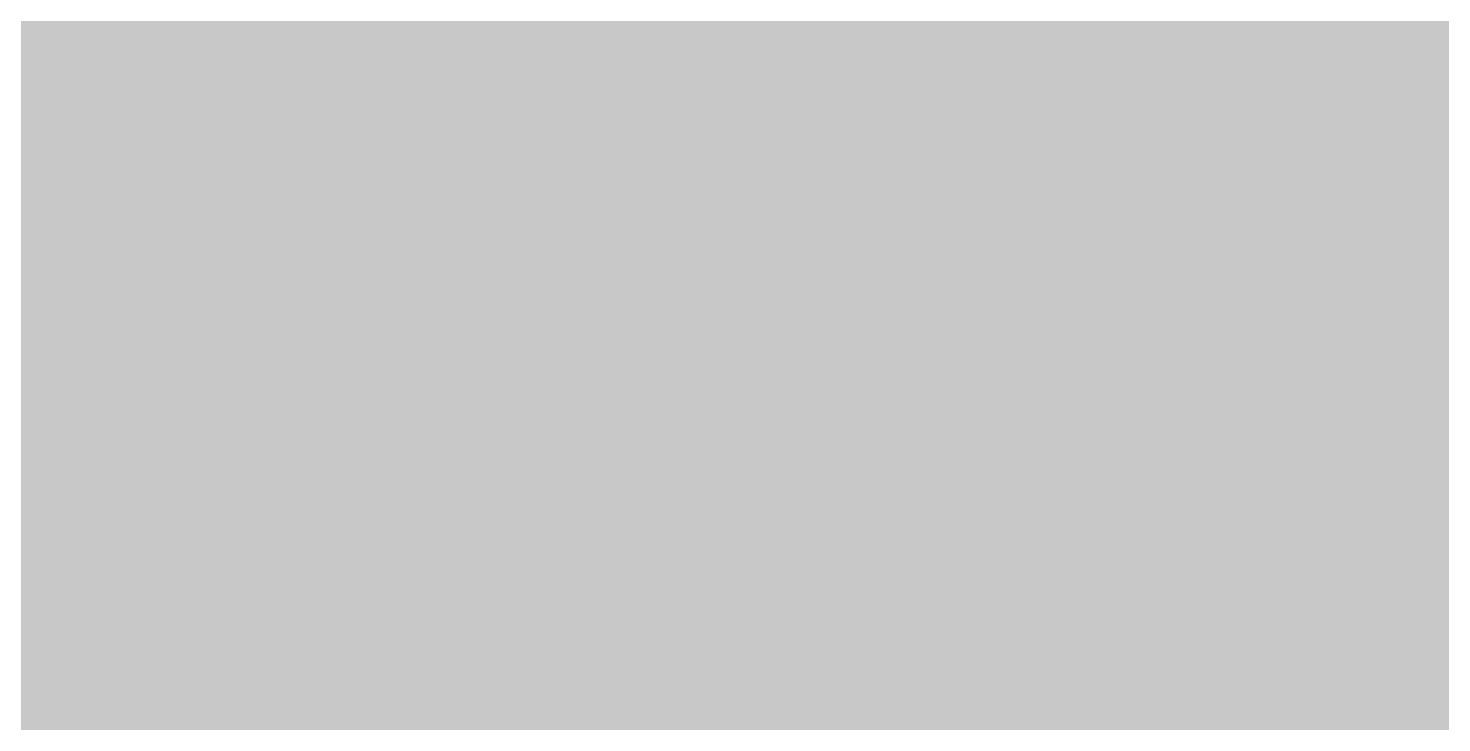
# Model space of a CAD drawing. Header units: metres. Extents: x 349122 to 349453, y 9281252 to 9281971.
# Drawn here: x 349264.1403 to 349264.2908, y 9281654.3691 to 9281654.443 of the extents above; entities that cross this region are included whole.
import ezdxf

# ---------------------------------------------------------------- set-up
doc = ezdxf.new("R2010")
doc.units = ezdxf.units.M
doc.header["$LTSCALE"] = 0.25
doc.layers.add('ISO-3D', color=7, linetype='CONTINUOUS', lineweight=13)

msp = doc.modelspace()

# ---------------------------------------------------------------- linework, layer by layer
at = {"layer": 'ISO-3D', "true_color": 0x9e9c96}
for points in [[(349264.12806, 9281654.45594), (349264.14105, 9281654.44844), (349264.11514, 9281654.44848), (349264.12813, 9281654.44098)], [(349264.15398, 9281654.4559), (349264.16697, 9281654.4484), (349264.14105, 9281654.44844), (349264.15404, 9281654.44094)], [(349264.1799, 9281654.45587), (349264.19289, 9281654.44837), (349264.16697, 9281654.4484), (349264.17996, 9281654.4409)], [(349264.20581, 9281654.45583), (349264.2188, 9281654.44833), (349264.19289, 9281654.44837), (349264.20588, 9281654.44087)], [(349264.23173, 9281654.45579), (349264.24472, 9281654.44829), (349264.2188, 9281654.44833), (349264.2318, 9281654.44083)], [(349264.25765, 9281654.45576), (349264.27064, 9281654.44826), (349264.24472, 9281654.44829), (349264.25771, 9281654.44079)], [(349264.28357, 9281654.45572), (349264.29656, 9281654.44822), (349264.27064, 9281654.44826), (349264.28363, 9281654.44076)], [(349264.1458, 9281654.45148), (349264.15866, 9281654.44406), (349264.1331, 9281654.44415), (349264.14596, 9281654.43673)], [(349264.17136, 9281654.45139), (349264.18422, 9281654.44397), (349264.15866, 9281654.44406), (349264.17152, 9281654.43664)], [(349264.19693, 9281654.4513), (349264.20978, 9281654.44388), (349264.18422, 9281654.44397), (349264.19708, 9281654.43655)], [(349264.22249, 9281654.45121), (349264.23535, 9281654.44379), (349264.20978, 9281654.44388), (349264.22264, 9281654.43645)], [(349264.24805, 9281654.45112), (349264.26091, 9281654.4437), (349264.23535, 9281654.44379), (349264.2482, 9281654.43636)], [(349264.27361, 9281654.45103), (349264.28647, 9281654.44361), (349264.26091, 9281654.4437), (349264.27377, 9281654.43627)], [(349264.29946, 9281654.45111), (349264.31232, 9281654.44368), (349264.28647, 9281654.44361), (349264.29933, 9281654.43618)], [(349264.14105, 9281654.44844), (349264.15404, 9281654.44094), (349264.12813, 9281654.44098), (349264.14112, 9281654.43348)], [(349264.16697, 9281654.4484), (349264.17996, 9281654.4409), (349264.15404, 9281654.44094), (349264.16703, 9281654.43344)], [(349264.19289, 9281654.44837), (349264.20588, 9281654.44087), (349264.17996, 9281654.4409), (349264.19295, 9281654.4334)], [(349264.2188, 9281654.44833), (349264.2318, 9281654.44083), (349264.20588, 9281654.44087), (349264.21887, 9281654.43337)], [(349264.24472, 9281654.44829), (349264.25771, 9281654.44079), (349264.2318, 9281654.44083), (349264.24479, 9281654.43333)], [(349264.27064, 9281654.44826), (349264.28363, 9281654.44076), (349264.25771, 9281654.44079), (349264.2707, 9281654.43329)], [(349264.29656, 9281654.44822), (349264.30955, 9281654.44072), (349264.28363, 9281654.44076), (349264.29662, 9281654.43326)], [(349264.1331, 9281654.44415), (349264.14596, 9281654.43673), (349264.1204, 9281654.43682), (349264.13326, 9281654.42939)], [(349264.15866, 9281654.44406), (349264.17152, 9281654.43664), (349264.14596, 9281654.43673), (349264.15882, 9281654.4293)], [(349264.18422, 9281654.44397), (349264.19708, 9281654.43655), (349264.17152, 9281654.43664), (349264.18438, 9281654.42921)], [(349264.20978, 9281654.44388), (349264.22264, 9281654.43645), (349264.19708, 9281654.43655), (349264.20994, 9281654.42912)], [(349264.23535, 9281654.44379), (349264.2482, 9281654.43636), (349264.22264, 9281654.43645), (349264.2355, 9281654.42903)], [(349264.26091, 9281654.4437), (349264.27377, 9281654.43627), (349264.2482, 9281654.43636), (349264.26106, 9281654.42894)], [(349264.28647, 9281654.44361), (349264.29933, 9281654.43618), (349264.27377, 9281654.43627), (349264.28662, 9281654.42885)], [(349264.12813, 9281654.44098), (349264.14112, 9281654.43348), (349264.1152, 9281654.43351), (349264.12819, 9281654.42601)], [(349264.15404, 9281654.44094), (349264.16703, 9281654.43344), (349264.14112, 9281654.43348), (349264.15411, 9281654.42598)], [(349264.17996, 9281654.4409), (349264.19295, 9281654.4334), (349264.16703, 9281654.43344), (349264.18002, 9281654.42594)], [(349264.20588, 9281654.44087), (349264.21887, 9281654.43337), (349264.19295, 9281654.4334), (349264.20594, 9281654.4259)], [(349264.2318, 9281654.44083), (349264.24479, 9281654.43333), (349264.21887, 9281654.43337), (349264.23186, 9281654.42587)], [(349264.25771, 9281654.44079), (349264.2707, 9281654.43329), (349264.24479, 9281654.43333), (349264.25778, 9281654.42583)], [(349264.28363, 9281654.44076), (349264.29662, 9281654.43326), (349264.2707, 9281654.43329), (349264.28369, 9281654.42579)], [(349264.14596, 9281654.43673), (349264.15882, 9281654.4293), (349264.13326, 9281654.42939), (349264.14612, 9281654.42197)], [(349264.17152, 9281654.43664), (349264.18438, 9281654.42921), (349264.15882, 9281654.4293), (349264.17168, 9281654.42188)], [(349264.19708, 9281654.43655), (349264.20994, 9281654.42912), (349264.18438, 9281654.42921), (349264.19724, 9281654.42179)], [(349264.22264, 9281654.43645), (349264.2355, 9281654.42903), (349264.20994, 9281654.42912), (349264.2228, 9281654.4217)], [(349264.2482, 9281654.43636), (349264.26106, 9281654.42894), (349264.2355, 9281654.42903), (349264.24836, 9281654.42161)], [(349264.27377, 9281654.43627), (349264.28662, 9281654.42885), (349264.26106, 9281654.42894), (349264.27392, 9281654.42152)], [(349264.29933, 9281654.43618), (349264.31219, 9281654.42876), (349264.28662, 9281654.42885), (349264.29948, 9281654.42142)], [(349264.14112, 9281654.43348), (349264.15411, 9281654.42598), (349264.12819, 9281654.42601), (349264.14118, 9281654.41851)], [(349264.16703, 9281654.43344), (349264.18002, 9281654.42594), (349264.15411, 9281654.42598), (349264.1671, 9281654.41848)], [(349264.19295, 9281654.4334), (349264.20594, 9281654.4259), (349264.18002, 9281654.42594), (349264.19301, 9281654.41844)], [(349264.21887, 9281654.43337), (349264.23186, 9281654.42587), (349264.20594, 9281654.4259), (349264.21893, 9281654.4184)], [(349264.24479, 9281654.43333), (349264.25778, 9281654.42583), (349264.23186, 9281654.42587), (349264.24485, 9281654.41837)], [(349264.2707, 9281654.43329), (349264.28369, 9281654.42579), (349264.25778, 9281654.42583), (349264.27077, 9281654.41833)], [(349264.29662, 9281654.43326), (349264.30961, 9281654.42576), (349264.28369, 9281654.42579), (349264.29668, 9281654.41829)], [(349264.13326, 9281654.42939), (349264.14612, 9281654.42197), (349264.12056, 9281654.42206), (349264.13342, 9281654.41464)], [(349264.15882, 9281654.4293), (349264.17168, 9281654.42188), (349264.14612, 9281654.42197), (349264.15898, 9281654.41455)], [(349264.18438, 9281654.42921), (349264.19724, 9281654.42179), (349264.17168, 9281654.42188), (349264.18454, 9281654.41445)], [(349264.20994, 9281654.42912), (349264.2228, 9281654.4217), (349264.19724, 9281654.42179), (349264.2101, 9281654.41436)], [(349264.2355, 9281654.42903), (349264.24836, 9281654.42161), (349264.2228, 9281654.4217), (349264.23566, 9281654.41427)], [(349264.26106, 9281654.42894), (349264.27392, 9281654.42152), (349264.24836, 9281654.42161), (349264.26122, 9281654.41418)], [(349264.28662, 9281654.42885), (349264.29948, 9281654.42142), (349264.27392, 9281654.42152), (349264.28678, 9281654.41409)], [(349264.12819, 9281654.42601), (349264.14118, 9281654.41851), (349264.11526, 9281654.41855), (349264.12825, 9281654.41105)], [(349264.15411, 9281654.42598), (349264.1671, 9281654.41848), (349264.14118, 9281654.41851), (349264.15417, 9281654.41101)], [(349264.18002, 9281654.42594), (349264.19301, 9281654.41844), (349264.1671, 9281654.41848), (349264.18009, 9281654.41098)], [(349264.20594, 9281654.4259), (349264.21893, 9281654.4184), (349264.19301, 9281654.41844), (349264.206, 9281654.41094)], [(349264.23186, 9281654.42587), (349264.24485, 9281654.41837), (349264.21893, 9281654.4184), (349264.23192, 9281654.4109)], [(349264.25778, 9281654.42583), (349264.27077, 9281654.41833), (349264.24485, 9281654.41837), (349264.25784, 9281654.41087)], [(349264.28369, 9281654.42579), (349264.29668, 9281654.41829), (349264.27077, 9281654.41833), (349264.28376, 9281654.41083)], [(349264.14612, 9281654.42197), (349264.15898, 9281654.41455), (349264.13342, 9281654.41464), (349264.14628, 9281654.40721)], [(349264.17168, 9281654.42188), (349264.18454, 9281654.41445), (349264.15898, 9281654.41455), (349264.17184, 9281654.40712)], [(349264.19724, 9281654.42179), (349264.2101, 9281654.41436), (349264.18454, 9281654.41445), (349264.1974, 9281654.40703)], [(349264.2228, 9281654.4217), (349264.23566, 9281654.41427), (349264.2101, 9281654.41436), (349264.22296, 9281654.40694)], [(349264.24836, 9281654.42161), (349264.26122, 9281654.41418), (349264.23566, 9281654.41427), (349264.24852, 9281654.40685)], [(349264.27392, 9281654.42152), (349264.28678, 9281654.41409), (349264.26122, 9281654.41418), (349264.27408, 9281654.40676)], [(349264.29948, 9281654.42142), (349264.31234, 9281654.414), (349264.28678, 9281654.41409), (349264.29964, 9281654.40667)], [(349264.14118, 9281654.41851), (349264.15417, 9281654.41101), (349264.12825, 9281654.41105), (349264.14124, 9281654.40355)], [(349264.1671, 9281654.41848), (349264.18009, 9281654.41098), (349264.15417, 9281654.41101), (349264.16716, 9281654.40351)], [(349264.19301, 9281654.41844), (349264.206, 9281654.41094), (349264.18009, 9281654.41098), (349264.19308, 9281654.40348)], [(349264.21893, 9281654.4184), (349264.23192, 9281654.4109), (349264.206, 9281654.41094), (349264.219, 9281654.40344)], [(349264.24485, 9281654.41837), (349264.25784, 9281654.41087), (349264.23192, 9281654.4109), (349264.24491, 9281654.4034)], [(349264.27077, 9281654.41833), (349264.28376, 9281654.41083), (349264.25784, 9281654.41087), (349264.27083, 9281654.40337)], [(349264.29668, 9281654.41829), (349264.30967, 9281654.41079), (349264.28376, 9281654.41083), (349264.29675, 9281654.40333)], [(349264.13342, 9281654.41464), (349264.14628, 9281654.40721), (349264.12071, 9281654.4073), (349264.13357, 9281654.39988)], [(349264.15898, 9281654.41455), (349264.17184, 9281654.40712), (349264.14628, 9281654.40721), (349264.15913, 9281654.39979)], [(349264.18454, 9281654.41445), (349264.1974, 9281654.40703), (349264.17184, 9281654.40712), (349264.1847, 9281654.3997)], [(349264.2101, 9281654.41436), (349264.22296, 9281654.40694), (349264.1974, 9281654.40703), (349264.21026, 9281654.39961)], [(349264.23566, 9281654.41427), (349264.24852, 9281654.40685), (349264.22296, 9281654.40694), (349264.23582, 9281654.39952)], [(349264.26122, 9281654.41418), (349264.27408, 9281654.40676), (349264.24852, 9281654.40685), (349264.26138, 9281654.39942)], [(349264.28678, 9281654.41409), (349264.29964, 9281654.40667), (349264.27408, 9281654.40676), (349264.28694, 9281654.39933)], [(349264.12825, 9281654.41105), (349264.14124, 9281654.40355), (349264.11533, 9281654.40359), (349264.12832, 9281654.39609)], [(349264.15417, 9281654.41101), (349264.16716, 9281654.40351), (349264.14124, 9281654.40355), (349264.15423, 9281654.39605)], [(349264.18009, 9281654.41098), (349264.19308, 9281654.40348), (349264.16716, 9281654.40351), (349264.18015, 9281654.39601)], [(349264.206, 9281654.41094), (349264.219, 9281654.40344), (349264.19308, 9281654.40348), (349264.20607, 9281654.39598)], [(349264.23192, 9281654.4109), (349264.24491, 9281654.4034), (349264.219, 9281654.40344), (349264.23199, 9281654.39594)], [(349264.25784, 9281654.41087), (349264.27083, 9281654.40337), (349264.24491, 9281654.4034), (349264.2579, 9281654.3959)], [(349264.28376, 9281654.41083), (349264.29675, 9281654.40333), (349264.27083, 9281654.40337), (349264.28382, 9281654.39587)], [(349264.14628, 9281654.40721), (349264.15913, 9281654.39979), (349264.13357, 9281654.39988), (349264.14643, 9281654.39245)], [(349264.17184, 9281654.40712), (349264.1847, 9281654.3997), (349264.15913, 9281654.39979), (349264.17199, 9281654.39236)], [(349264.1974, 9281654.40703), (349264.21026, 9281654.39961), (349264.1847, 9281654.3997), (349264.19755, 9281654.39227)], [(349264.22296, 9281654.40694), (349264.23582, 9281654.39952), (349264.21026, 9281654.39961), (349264.22312, 9281654.39218)], [(349264.24852, 9281654.40685), (349264.26138, 9281654.39942), (349264.23582, 9281654.39952), (349264.24868, 9281654.39209)], [(349264.27408, 9281654.40676), (349264.28694, 9281654.39933), (349264.26138, 9281654.39942), (349264.27424, 9281654.392)], [(349264.29964, 9281654.40667), (349264.3125, 9281654.39924), (349264.28694, 9281654.39933), (349264.2998, 9281654.39191)], [(349264.14124, 9281654.40355), (349264.15423, 9281654.39605), (349264.12832, 9281654.39609), (349264.14131, 9281654.38859)], [(349264.16716, 9281654.40351), (349264.18015, 9281654.39601), (349264.15423, 9281654.39605), (349264.16722, 9281654.38855)], [(349264.19308, 9281654.40348), (349264.20607, 9281654.39598), (349264.18015, 9281654.39601), (349264.19314, 9281654.38851)], [(349264.219, 9281654.40344), (349264.23199, 9281654.39594), (349264.20607, 9281654.39598), (349264.21906, 9281654.38848)], [(349264.24491, 9281654.4034), (349264.2579, 9281654.3959), (349264.23199, 9281654.39594), (349264.24498, 9281654.38844)], [(349264.27083, 9281654.40337), (349264.28382, 9281654.39587), (349264.2579, 9281654.3959), (349264.27089, 9281654.3884)], [(349264.29675, 9281654.40333), (349264.30974, 9281654.39583), (349264.28382, 9281654.39587), (349264.29681, 9281654.38837)], [(349264.13357, 9281654.39988), (349264.14643, 9281654.39245), (349264.12087, 9281654.39255), (349264.13373, 9281654.38512)], [(349264.15913, 9281654.39979), (349264.17199, 9281654.39236), (349264.14643, 9281654.39245), (349264.15929, 9281654.38503)], [(349264.1847, 9281654.3997), (349264.19755, 9281654.39227), (349264.17199, 9281654.39236), (349264.18485, 9281654.38494)], [(349264.21026, 9281654.39961), (349264.22312, 9281654.39218), (349264.19755, 9281654.39227), (349264.21041, 9281654.38485)], [(349264.23582, 9281654.39952), (349264.24868, 9281654.39209), (349264.22312, 9281654.39218), (349264.23598, 9281654.38476)], [(349264.26138, 9281654.39942), (349264.27424, 9281654.392), (349264.24868, 9281654.39209), (349264.26154, 9281654.38467)], [(349264.28694, 9281654.39933), (349264.2998, 9281654.39191), (349264.27424, 9281654.392), (349264.2871, 9281654.38458)], [(349264.12832, 9281654.39609), (349264.14131, 9281654.38859), (349264.11539, 9281654.38862), (349264.12838, 9281654.38112)], [(349264.15423, 9281654.39605), (349264.16722, 9281654.38855), (349264.14131, 9281654.38859), (349264.1543, 9281654.38109)], [(349264.18015, 9281654.39601), (349264.19314, 9281654.38851), (349264.16722, 9281654.38855), (349264.18021, 9281654.38105)], [(349264.20607, 9281654.39598), (349264.21906, 9281654.38848), (349264.19314, 9281654.38851), (349264.20613, 9281654.38101)], [(349264.23199, 9281654.39594), (349264.24498, 9281654.38844), (349264.21906, 9281654.38848), (349264.23205, 9281654.38098)], [(349264.2579, 9281654.3959), (349264.27089, 9281654.3884), (349264.24498, 9281654.38844), (349264.25797, 9281654.38094)], [(349264.28382, 9281654.39587), (349264.29681, 9281654.38837), (349264.27089, 9281654.3884), (349264.28388, 9281654.3809)], [(349264.14643, 9281654.39245), (349264.15929, 9281654.38503), (349264.13373, 9281654.38512), (349264.14659, 9281654.3777)], [(349264.17199, 9281654.39236), (349264.18485, 9281654.38494), (349264.15929, 9281654.38503), (349264.17215, 9281654.37761)], [(349264.19755, 9281654.39227), (349264.21041, 9281654.38485), (349264.18485, 9281654.38494), (349264.19771, 9281654.37752)], [(349264.22312, 9281654.39218), (349264.23598, 9281654.38476), (349264.21041, 9281654.38485), (349264.22327, 9281654.37742)], [(349264.24868, 9281654.39209), (349264.26154, 9281654.38467), (349264.23598, 9281654.38476), (349264.24883, 9281654.37733)], [(349264.27424, 9281654.392), (349264.2871, 9281654.38458), (349264.26154, 9281654.38467), (349264.2744, 9281654.37724)], [(349264.2998, 9281654.39191), (349264.31266, 9281654.38448), (349264.2871, 9281654.38458), (349264.29996, 9281654.37715)], [(349264.14131, 9281654.38859), (349264.1543, 9281654.38109), (349264.12838, 9281654.38112), (349264.14137, 9281654.37362)], [(349264.16722, 9281654.38855), (349264.18021, 9281654.38105), (349264.1543, 9281654.38109), (349264.16729, 9281654.37359)], [(349264.19314, 9281654.38851), (349264.20613, 9281654.38101), (349264.18021, 9281654.38105), (349264.1932, 9281654.37355)], [(349264.21906, 9281654.38848), (349264.23205, 9281654.38098), (349264.20613, 9281654.38101), (349264.21912, 9281654.37351)], [(349264.24498, 9281654.38844), (349264.25797, 9281654.38094), (349264.23205, 9281654.38098), (349264.24504, 9281654.37348)], [(349264.27089, 9281654.3884), (349264.28388, 9281654.3809), (349264.25797, 9281654.38094), (349264.27096, 9281654.37344)], [(349264.29681, 9281654.38837), (349264.3098, 9281654.38087), (349264.28388, 9281654.3809), (349264.29687, 9281654.3734)], [(349264.13373, 9281654.38512), (349264.14659, 9281654.3777), (349264.12103, 9281654.37779), (349264.13389, 9281654.37036)], [(349264.15929, 9281654.38503), (349264.17215, 9281654.37761), (349264.14659, 9281654.3777), (349264.15945, 9281654.37027)], [(349264.18485, 9281654.38494), (349264.19771, 9281654.37752), (349264.17215, 9281654.37761), (349264.18501, 9281654.37018)], [(349264.21041, 9281654.38485), (349264.22327, 9281654.37742), (349264.19771, 9281654.37752), (349264.21057, 9281654.37009)], [(349264.23598, 9281654.38476), (349264.24883, 9281654.37733), (349264.22327, 9281654.37742), (349264.23613, 9281654.37)], [(349264.26154, 9281654.38467), (349264.2744, 9281654.37724), (349264.24883, 9281654.37733), (349264.26169, 9281654.36991)], [(349264.2871, 9281654.38458), (349264.29996, 9281654.37715), (349264.2744, 9281654.37724), (349264.28725, 9281654.36982)], [(349264.12838, 9281654.38112), (349264.14137, 9281654.37362), (349264.11545, 9281654.37366), (349264.12844, 9281654.36616)], [(349264.1543, 9281654.38109), (349264.16729, 9281654.37359), (349264.14137, 9281654.37362), (349264.15436, 9281654.36612)], [(349264.18021, 9281654.38105), (349264.1932, 9281654.37355), (349264.16729, 9281654.37359), (349264.18028, 9281654.36609)], [(349264.20613, 9281654.38101), (349264.21912, 9281654.37351), (349264.1932, 9281654.37355), (349264.20619, 9281654.36605)], [(349264.23205, 9281654.38098), (349264.24504, 9281654.37348), (349264.21912, 9281654.37351), (349264.23211, 9281654.36601)], [(349264.25797, 9281654.38094), (349264.27096, 9281654.37344), (349264.24504, 9281654.37348), (349264.25803, 9281654.36598)], [(349264.28388, 9281654.3809), (349264.29687, 9281654.3734), (349264.27096, 9281654.37344), (349264.28395, 9281654.36594)], [(349264.14659, 9281654.3777), (349264.15945, 9281654.37027), (349264.13389, 9281654.37036), (349264.14675, 9281654.36294)], [(349264.17215, 9281654.37761), (349264.18501, 9281654.37018), (349264.15945, 9281654.37027), (349264.17231, 9281654.36285)], [(349264.19771, 9281654.37752), (349264.21057, 9281654.37009), (349264.18501, 9281654.37018), (349264.19787, 9281654.36276)], [(349264.22327, 9281654.37742), (349264.23613, 9281654.37), (349264.21057, 9281654.37009), (349264.22343, 9281654.36267)], [(349264.24883, 9281654.37733), (349264.26169, 9281654.36991), (349264.23613, 9281654.37), (349264.24899, 9281654.36258)], [(349264.2744, 9281654.37724), (349264.28725, 9281654.36982), (349264.26169, 9281654.36991), (349264.27455, 9281654.36248)], [(349264.29996, 9281654.37715), (349264.31282, 9281654.36973), (349264.28725, 9281654.36982), (349264.30011, 9281654.36239)], [(349264.14137, 9281654.37362), (349264.15436, 9281654.36612), (349264.12844, 9281654.36616), (349264.14143, 9281654.35866)], [(349264.16729, 9281654.37359), (349264.18028, 9281654.36609), (349264.15436, 9281654.36612), (349264.16735, 9281654.35862)], [(349264.1932, 9281654.37355), (349264.20619, 9281654.36605), (349264.18028, 9281654.36609), (349264.19327, 9281654.35859)], [(349264.21912, 9281654.37351), (349264.23211, 9281654.36601), (349264.20619, 9281654.36605), (349264.21919, 9281654.35855)], [(349264.24504, 9281654.37348), (349264.25803, 9281654.36598), (349264.23211, 9281654.36601), (349264.2451, 9281654.35851)], [(349264.27096, 9281654.37344), (349264.28395, 9281654.36594), (349264.25803, 9281654.36598), (349264.27102, 9281654.35848)], [(349264.29687, 9281654.3734), (349264.30986, 9281654.3659), (349264.28395, 9281654.36594), (349264.29694, 9281654.35844)], [(349264.13389, 9281654.37036), (349264.14675, 9281654.36294), (349264.12119, 9281654.36303), (349264.13405, 9281654.35561)], [(349264.15945, 9281654.37027), (349264.17231, 9281654.36285), (349264.14675, 9281654.36294), (349264.15961, 9281654.35552)], [(349264.18501, 9281654.37018), (349264.19787, 9281654.36276), (349264.17231, 9281654.36285), (349264.18517, 9281654.35542)], [(349264.21057, 9281654.37009), (349264.22343, 9281654.36267), (349264.19787, 9281654.36276), (349264.21073, 9281654.35533)], [(349264.23613, 9281654.37), (349264.24899, 9281654.36258), (349264.22343, 9281654.36267), (349264.23629, 9281654.35524)], [(349264.26169, 9281654.36991), (349264.27455, 9281654.36248), (349264.24899, 9281654.36258), (349264.26185, 9281654.35515)], [(349264.28725, 9281654.36982), (349264.30011, 9281654.36239), (349264.27455, 9281654.36248), (349264.28741, 9281654.35506)]]:
    msp.add_solid(points, dxfattribs=at)

doc.saveas('drawing.dxf')
